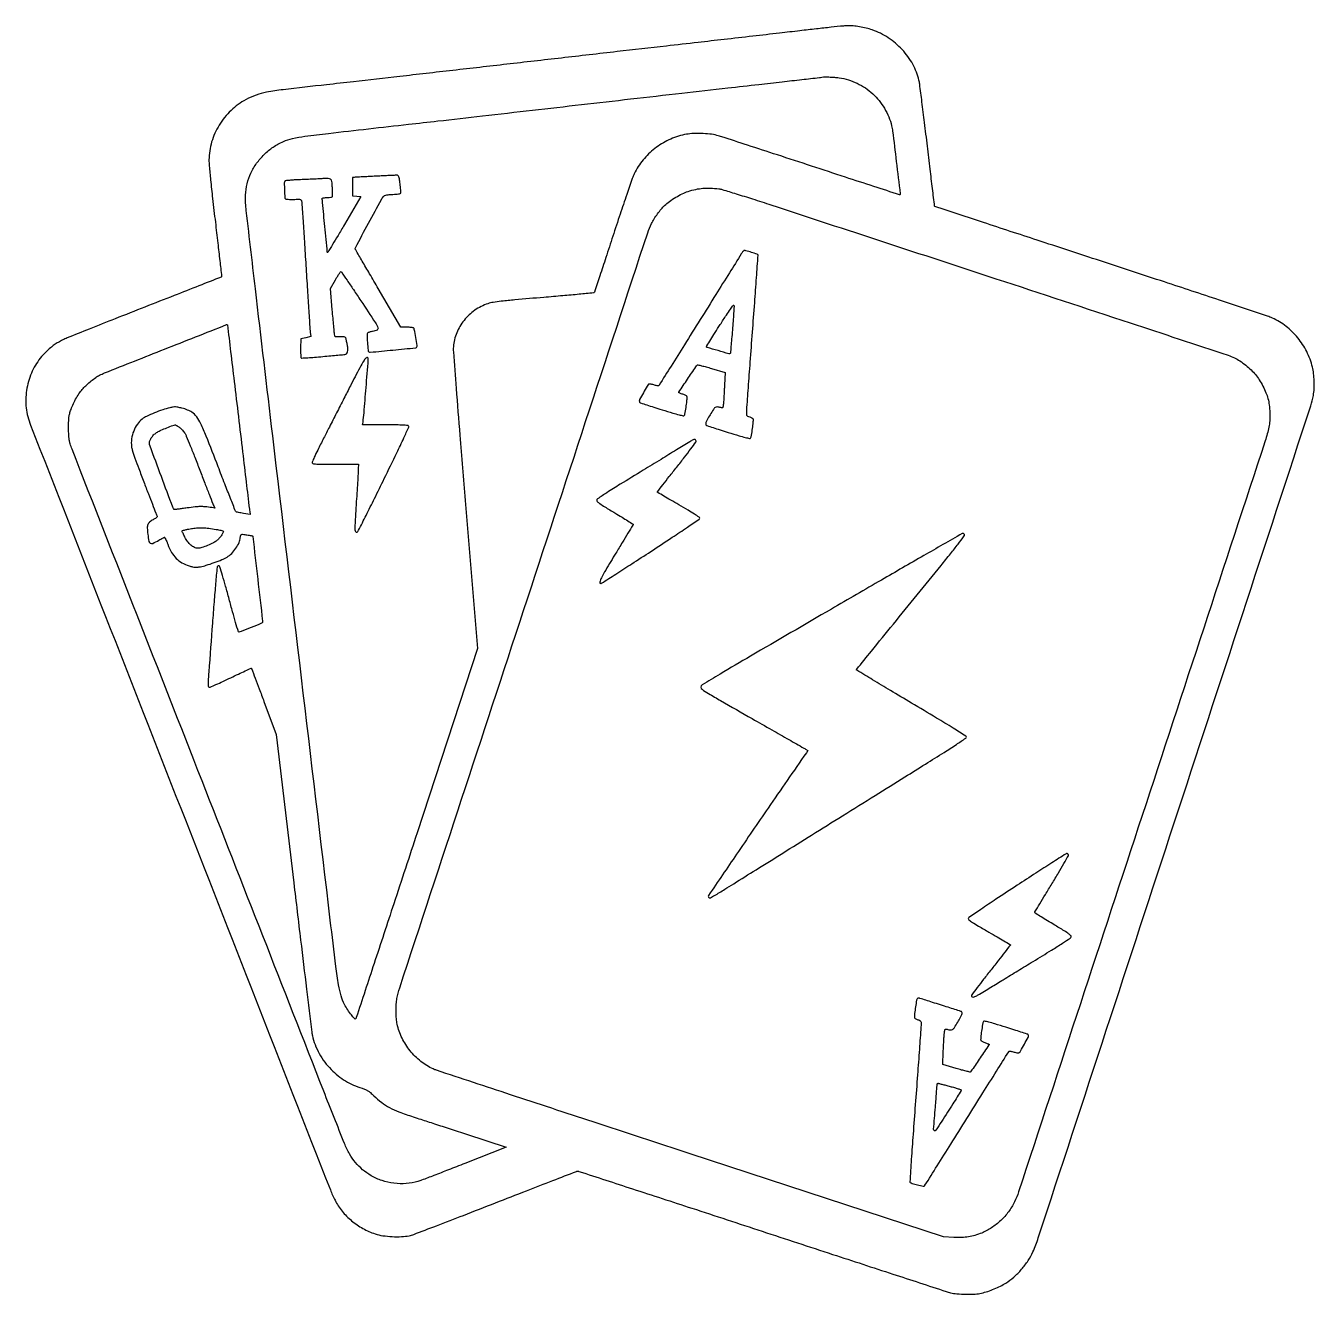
# Model space of a CAD drawing. Extents: x 234 to 1771, y 118 to 1630.
import ezdxf

# ---------------------------------------------------------------- set-up
doc = ezdxf.new("R2010")
doc.units = 0

msp = doc.modelspace()

# ---------------------------------------------------------------- linework, layer by layer
for points in [[(1157.5, 1623.88749, -0.000464), (1133.317811, 1621.077938, -0.000202), (1101.184375, 1617.387989, -0.0002), (1067.032397, 1613.494063, -0.000266), (1036, 1609.985135, 0.000278), (998.27819, 1605.718956, 0.000078), (939.53125, 1599.032549, 0.000079), (873.160785, 1591.457269, 0.000084), (808, 1583.998586, -0.000102), (743.793718, 1576.651586, -0.000106), (680.2875, 1569.411434, -0.000102), (625.27646, 1563.162911, -0.000454), (593, 1559.533096, 0.001346), (541.320092, 1553.627812, 0.016329), (521.575951, 1550.661549, 0.041078), (509.191792, 1547.315541, 0.03717), (497.081043, 1541.902866, 0.066735), (479.178183, 1528.907724, 0.064903), (465.136, 1511.543788, 0.065494), (456.112986, 1491.316844, 0.070294), (452.914941, 1469.930502, 0.024898), (453.213845, 1462.767704, 0.002629), (454.830568, 1446.109498, 0.002796), (457.211229, 1424.069829, 0.001306), (460.529088, 1395.547398, -0.000579), (463.452698, 1370.729018, -0.000958), (465.855736, 1349.775698, -0.000047), (467.98413, 1330.881654, -0.228212), (467.859832, 1330.526499, -0.102783), (467.516642, 1330.301381, -0.000011), (440.873258, 1319.79278, -0.000325), (411.416964, 1308.197579, -0.000196), (376.498934, 1294.494469, 0.00066), (341.127893, 1280.575708, 0.000982), (310.203055, 1268.289139, 0.000418), (283.772949, 1257.702591, 0.020402), (278.596573, 1255.374714, 0.017294), (273.18688, 1252.433436, 0.022474), (268.460919, 1249.353848, 0.021222), (263.826208, 1245.720307, 0.013079), (258.677596, 1241.080239, 0.070282), (245.944601, 1225.035217, 0.063784), (237.64153, 1205.564306, 0.063538), (234.492372, 1184.555021, 0.068676), (236.872019, 1164, 0.030313), (240.240729, 1153.59118, 0.000008), (419.169398, 697.184208, 0.00001), (597.611637, 242.06379, 0.023999), (603.247403, 229.5, 0.054255), (611.64157, 216.633366, 0.046797), (622.996836, 205.154604, 0.046275), (636.433152, 195.867427, 0.050155), (651, 189.500081, 0.04042), (660.169978, 187.3427, 0.024323), (671.294514, 186.208191, 0.024344), (682.448417, 186.160057, 0.041311), (691.70231, 187.341073, 0.037783), (697.109825, 188.925593, 0.000736), (724.204429, 199.18742, 0.001714), (756.473206, 211.59009, 0.001029), (794.70231, 226.524899, -0.000657), (831.573777, 240.961005, -0.001066), (862.946929, 253.119894, -0.000127), (890.948695, 263.895415, -0.090746), (892.5, 264.187491, -0.080032), (894.089821, 263.939695, -0.000023), (957.95, 243.17402, -0.000426), (1028.770476, 220.074678, -0.000259), (1112.5, 192.637937, 0.000151), (1196.538479, 165.079997, 0.000242), (1268.371875, 141.586868, 0.000043), (1331.899398, 120.850142, 0.013363), (1337, 119.335241, 0.046083), (1344.528367, 118.043874, 0.016079), (1355.521994, 117.541951, 0.016043), (1366.510745, 117.746531, 0.04697), (1374, 118.836863, 0.021189), (1381.414277, 120.975396, 0.016902), (1389.211984, 123.883654, 0.017111), (1396.656863, 127.253104, 0.0244), (1402.995713, 130.782266, 0.042287), (1412.588372, 137.944214, 0.032745), (1421.757398, 147.222443, 0.032733), (1429.640712, 157.623304, 0.042133), (1435.377774, 168.152196, 0.024545), (1441.745572, 184.785886, 0.000014), (1603.79291, 679.563872, 0.00001), (1766.589415, 1176.711929, 0.034707), (1769.688484, 1189, 0.032148), (1770.584905, 1196.871716, 0.020147), (1770.666763, 1206.143928, 0.020184), (1770.004587, 1215.347564, 0.033516), (1768.618461, 1223, 0.055171), (1761.769597, 1241.39452, 0.054827), (1751.052715, 1257.888229, 0.055436), (1737.134855, 1271.500265, 0.059004), (1720.840276, 1281.39347, 0.026583), (1714.992193, 1283.692955, 0.000145), (1657.640581, 1302.774508, 0.000633), (1592.234996, 1324.422718, 0.000402), (1516, 1349.480283, -0.000057), (1440.252322, 1374.319809, -0.000095), (1376.445483, 1395.265208, -0.000001), (1318.484357, 1414.304035, -0.102495), (1318.261219, 1414.432285, -0.182926), (1318.147513, 1414.649092, -0.000013), (1315.585365, 1435.69539, -0.000456), (1312.777129, 1458.944632, -0.000275), (1309.487237, 1486.5197, 0.000943), (1306.106819, 1514.535201, 0.001375), (1303.0138, 1539.206524, 0.000666), (1300.297869, 1560.176036, 0.024328), (1299.435605, 1564.947586, 0.070025), (1292.0918, 1584.037209, 0.060149), (1279.45399, 1601.471806, 0.059399), (1262.849209, 1615.593568, 0.064653), (1243.840179, 1624.940135, 0.021715), (1236.42453, 1627.108144, 0.019737), (1228.609549, 1628.704841, 0.020111), (1220.868302, 1629.652839, 0.0256), (1213.677641, 1629.871847, 0.020444), (1209.403875, 1629.608144, 0.000905), (1194.627182, 1628.061079, 0.001527), (1177.103981, 1626.140274, 0.00109)], [(1204.308447, 1567.886156, -0.072623), (1225.80365, 1561.268607, -0.074766), (1244.272594, 1548.824894, -0.074531), (1258.310127, 1531.460745, -0.071485), (1266.885487, 1510.5, -0.031024), (1268.039679, 1504.283797, -0.000474), (1272.441451, 1467.96427, -0.000079), (1277.077385, 1429.355273, -0.230124), (1276.754145, 1428.420812, -0.281825), (1276.427787, 1428.34233, -0.000017), (1245.683205, 1438.307305, -0.000604), (1211.726984, 1449.359845, -0.000363), (1171.457363, 1462.553591, 0.000355), (1130.657128, 1475.9219, 0.000531), (1094.981225, 1487.541195, 0.000217), (1064.38058, 1497.456906, 0.011599), (1058.5, 1499.210008, 0.040486), (1050.105777, 1500.786153, 0.020578), (1039.378569, 1501.468542, 0.020577), (1028.592895, 1501.266063, 0.039116), (1020, 1500.071687, 0.054683), (1001.207482, 1493.727884, 0.056476), (984.456903, 1483.512142, 0.056927), (970.528939, 1469.892353, 0.057246), (960.061221, 1453.506741, 0.029331), (957.672634, 1447.785145, 0.001455), (950.988229, 1428.516665, 0.002317), (943.14311, 1405.339138, 0.001594), (934.456855, 1379, -0.000567), (926.088575, 1353.448749, -0.000927), (918.929933, 1331.80976, -0.000085), (912.478553, 1312.44017, -0.104409), (912.065831, 1311.735354, -0.186356), (911.372314, 1311.387853, -0.000195), (894.195533, 1309.740266, -0.001817), (874.94057, 1307.971505, -0.00111), (852.206904, 1306.017323, 0.00081), (817.622801, 1303.06537, 0.006291), (801.49421, 1301.45767, 0.013263), (791.877478, 1300.117575, 0.039742), (785.443719, 1298.512909, 0.071783), (769.835927, 1290.639812, 0.071383), (757.057182, 1278.662629, 0.072203), (748.274985, 1263.711082, 0.076318), (744.319585, 1247.160529, 0.039495), (744.299489, 1241.068053, 0.000391), (747.63437, 1197.520588, 0.001084), (752.073567, 1141.715249, 0.000414), (758.490059, 1063.99925), (773.209582, 887.4985), (701.010236, 667.49925, -0.000122), (673.271282, 583.045475, -0.000202), (649.791315, 511.714851, -0.000009), (628.555766, 447.294143, -0.047384), (628.034267, 446.104499, -0.5083), (626.634588, 445.932276, -0.020188), (622.705005, 450.482632, -0.024509), (618.393453, 456.484526, -0.02306), (614.594938, 463, -0.049319), (610.438277, 473.312401, -0.029176), (607.459198, 486.253592, -0.01137), (604.230896, 508.332963, -0.001037), (597.558099, 563.5, -0.000021), (528.930938, 1141.124498, -0.000436), (508.285816, 1316.259417, -0.000339), (496.698963, 1415.880631, -0.045843), (496.414238, 1428, -0.043962), (498.549544, 1441.576714, -0.046861), (503.004177, 1454.269792, -0.046989), (509.731118, 1465.881321, -0.044666), (518.610525, 1476.248174, -0.019261), (524.06849, 1481.179396, -0.025267), (529.433024, 1485.221264, -0.02545), (535.145774, 1488.67904, -0.020009), (541.651957, 1491.849087, -0.047622), (552.542899, 1495.43647, -0.021488), (567.352933, 1498.132311, -0.006022), (595.237413, 1501.637389, -0.000273), (691, 1512.451998, 0.000304), (725.76072, 1516.379774, 0.00009), (778.94375, 1522.431665, 0.00009), (838.714413, 1529.255054, 0.000098), (897, 1535.931107, -0.000129), (955.688585, 1542.649619, -0.000115), (1016.671875, 1549.600758, -0.000115), (1071.499433, 1555.824729, -0.000357), (1108.5, 1559.989653, 0.00025), (1136.21107, 1563.102961, 0.000405), (1159.790625, 1565.783394, 0.000053), (1180.786365, 1568.189563, 0.030796), (1182, 1568.405124, -0.054654), (1185.494651, 1568.855453, -0.010554), (1191.879155, 1568.841718, -0.011939), (1198.683109, 1568.520765, -0.020665)], [(660, 1450.940114, -0.000019), (653.333319, 1450.598585, -0.000015), (646.115625, 1450.229331, -0.000015), (639.411182, 1449.886749, -0.000038), (634.5, 1449.63633, 0.000475), (630.648371, 1449.436567, 0.000763), (627.364063, 1449.258077, 0.000119), (624.451765, 1449.094655, 0.048245), (624.25, 1449.063602, 0.336083), (624.147818, 1448.935477, 0.000519), (624.073437, 1445.802784, 0.003536), (624.017979, 1442.254499, 0.002139), (624, 1438.05226), (624, 1427.104519), (629.026379, 1426.80226), (634.052759, 1426.5), (614.343271, 1392.766441, -0.001266), (606.757683, 1379.858567, -0.002123), (600.310091, 1369.055471, -0.000188), (594.517883, 1359.451645, -0.487104), (594.247894, 1359.418773, -0.174085), (594.003914, 1359.9361, -0.000031), (591.065729, 1390.478135, -0.000281), (588.338764, 1419.011614, -0.016666), (588.019711, 1424.202283, -0.363288), (588.249101, 1424.492499, -0.011464), (589.841728, 1424.785724, -0.017356), (591.855182, 1425.037581, -0.010534), (594.25, 1425.202283, 0.006467), (598.377155, 1425.452412, 0.105615), (599.700465, 1425.838549, 0.23712), (600.274893, 1426.659043, 0.047303), (600.368156, 1428.5, -0.000562), (600.299784, 1430.096655, -0.000152), (600.195099, 1432.625813, -0.000154), (600.078032, 1435.496658, -0.00016), (599.964171, 1438.332556, 0.027906), (599.395187, 1444.265741, 0.185811), (597.949, 1446.798397, 0.169063), (595.095453, 1447.838633, 0.022259), (588.556734, 1447.643076, -0.005158), (584.271751, 1447.368066, -0.001405), (577.496275, 1447.022444, -0.001421), (569.808128, 1446.673807, -0.001477), (562.217821, 1446.37368, 0.004463), (554.646155, 1446.029002, 0.009191), (548.731393, 1445.597659, 0.004632), (544.043557, 1445.125208, 0.230854), (543.278754, 1444.642016, 0.143409), (542.678164, 1442.460897, 0.005418), (542.908963, 1433.918531, 0.004642), (543.316418, 1425.280052, 0.180752), (544.077493, 1423.548231, 0.174262), (544.823816, 1423.183993, 0.010372), (547.363113, 1422.959353, 0.014601), (550.462689, 1422.840601, 0.010185), (553.962178, 1422.880065, -0.004191), (559.691165, 1423.013373, -0.057244), (561.762467, 1422.806638, -0.17834), (562.797318, 1422.147975, -0.11319), (563.393922, 1420.831834, -0.033439), (563.642584, 1418.977716, -0.000125), (565.080025, 1397.300601, -0.000655), (566.671055, 1372.727016, -0.000412), (568.469489, 1344, 0.0003), (570.273175, 1315.085722, 0.000453), (571.881801, 1289.90887, 0.00017), (573.293315, 1268.241402, 0.010961), (573.622837, 1264.477003), (574.173722, 1259.454006), (568.336861, 1257.977003), (562.5, 1256.5), (562.2145, 1245.5855, 0.006877), (562.161983, 1241.349683, 0.010386), (562.243606, 1237.661526, 0.005503), (562.40984, 1234.580641, 0.190862), (562.7145, 1233.937011, 0.205204), (563.434508, 1233.676858, 0.001225), (570.613009, 1234.1118, 0.004789), (578.859678, 1234.711084, 0.002998), (588.5, 1235.562746, -0.000412), (598.196089, 1236.469897, -0.000626), (606.623161, 1237.240688, -0.000222), (613.895242, 1237.893414, -0.016174), (615.089485, 1237.961235, 0.215297), (616.900792, 1238.832856, 0.11086), (618.080593, 1241.11375, 0.073711), (618.463445, 1244.599948, 0.040096), (617.955528, 1248.88711, -0.000275), (617.492437, 1251.201029, -0.000276), (617.032557, 1253.512151, -0.00027), (616.633701, 1255.528096, -0.001109), (616.395444, 1256.75, 0.098646), (615.894708, 1257.978605, 0.1685), (615.024451, 1258.644675, 0.071773), (613.376471, 1258.937927, 0.008201), (609.592239, 1259), (603.222582, 1259), (602.677152, 1262.25, -0.016906), (602.377452, 1264.499222, -0.000802), (601.639144, 1272.082681, -0.001317), (600.80044, 1281.09311, -0.000947), (599.909431, 1291.159125), (597.687141, 1316.818251), (603.593571, 1326.889633, -0.00614), (605.912126, 1330.734154, -0.009975), (607.985804, 1333.934667, -0.004032), (609.804439, 1336.576337, -0.325308), (610.25172, 1336.729935, -0.16958), (610.731891, 1336.376737, -0.000214), (617.534585, 1326.437611, -0.001833), (625.122193, 1315.253711, -0.001124), (633.988844, 1302.016736, -0.001209), (651.429181, 1275.715657, -0.054288), (654.419029, 1269.896841, -0.382134), (653.346568, 1267.080492, -0.086476), (648.026796, 1265.409167, 0.020238), (646.038986, 1265.063125, 0.023868), (644.193969, 1264.571221, 0.023717), (642.698733, 1264.015735, 0.119297), (641.988782, 1263.486484, 0.186657), (641.350069, 1261.582456, 0.00473), (641.85743, 1252.3449, 0.004893), (642.540733, 1243.142309, 0.177194), (643.421504, 1241.245163, 0.223946), (645.134498, 1240.629993, 0.000527), (672.281508, 1243.268798, 0.000512), (699.447469, 1245.966448, 0.23341), (700.936363, 1246.897034, 0.182892), (701.280791, 1248.670831, 0.003337), (699.566666, 1258.272073, 0.003852), (697.733778, 1267.749004, 0.149363), (696.722873, 1269.620375, 0.160232), (696.10801, 1269.92594, 0.010032), (694.069688, 1270.17873, 0.01399), (691.582936, 1270.366452, 0.009881), (688.782041, 1270.443794), (681.618336, 1270.5), (654.752238, 1316.5, -0.000246), (644.415516, 1334.218482, -0.000396), (635.626564, 1349.328398, -0.000057), (627.830105, 1362.760012, -0.026914), (627.370424, 1363.660504, -0.232252), (627.432886, 1365.293417, -0.000295), (643.301814, 1394.673187, -0.000884), (658.524739, 1422.698827, -0.063912), (661.598305, 1426.940906, -0.131852), (662.688082, 1427.614987, -0.02857), (664.860476, 1428.134264, -0.022848), (667.916284, 1428.539429, -0.00959), (672.056407, 1428.81704, 0.009083), (676.029959, 1429.079439, 0.021962), (678.948657, 1429.455158, 0.023452), (681.002637, 1429.911957, 0.239069), (681.630563, 1430.479647, 0.105397), (681.767448, 1431.347779, 0.005207), (681.581096, 1434.253576, 0.008224), (681.264842, 1437.72293, 0.005834), (680.800776, 1441.603513, 0.005186), (679.9945, 1447.281366, 0.041768), (679.381495, 1449.842624, 0.113367), (678.617452, 1451.105254, 0.187715), (677.5, 1451.617386, 0.023214), (676.123405, 1451.634191, 0.001117), (671.534375, 1451.466859, 0.001823), (666.08327, 1451.235986, 0.001312)], [(1060.910316, 1435.503509, -0.04325), (1064.861719, 1434.666602, -0.001222), (1081.454905, 1429.577216, -0.002484), (1100.945757, 1423.440648, -0.001704), (1123, 1416.293444, -0.000086), (1391.26255, 1328.293839, -0.00037), (1551.224202, 1275.659148, -0.000077), (1668.002068, 1237.118347, -0.035164), (1675.5, 1234.043009, -0.031307), (1682.126797, 1230.230025, -0.022057), (1689.081034, 1225.17208, -0.022066), (1695.557812, 1219.525132, -0.031488), (1700.73742, 1213.927818, -0.030847), (1705.158274, 1207.761851, -0.020378), (1709.488818, 1200.191436, -0.020455), (1713.156475, 1192.359185, -0.033089), (1715.545895, 1185.403495, -0.037766), (1717.005374, 1177.783466, -0.020326), (1717.704347, 1168.238285, -0.020329), (1717.626383, 1158.732412, -0.040283), (1716.654279, 1151.260629, -0.026835), (1712.324021, 1135.212687, -0.000017), (1565.567863, 688.243964, -0.000013), (1418.227826, 239.587127, -0.034693), (1413.355297, 227.620942, -0.045498), (1406.177436, 215.833866, -0.04347), (1396.886776, 205.343038, -0.043991), (1386.043959, 196.731871, -0.049365), (1374.257269, 190.526408, -0.024263), (1366.187802, 187.695153, -0.032968), (1358.662847, 185.988612, -0.031106), (1350.647553, 185.22561, -0.018481), (1341.050518, 185.26632), (1328.5, 185.783691), (1026.814936, 284.83727, -0.000171), (910.804917, 322.971248, -0.000278), (812.335473, 355.437341, -0.000028), (724.277675, 384.530458, -0.02696), (720.314936, 386.081423, -0.06119), (705.472191, 395.165117, -0.055596), (692.726182, 407.837426, -0.055549), (683.076038, 423.018472, -0.060853), (677.362546, 439.5, -0.035343), (676.441532, 445.966158, -0.014863), (676.080371, 454.747573, -0.014883), (676.242265, 463.553394, -0.0345), (677.014111, 470.11351, -0.032824), (680.302217, 482.89924, -0.000013), (828.0462, 932.696399, -0.000011), (976.036755, 1383.170941, -0.037061), (980.507605, 1394.000481, -0.023728), (983.678414, 1399.62863, -0.016234), (987.778702, 1405.713316, -0.016382), (992.158236, 1411.37732, -0.029264), (996.167371, 1415.685395, -0.035619), (1001.910305, 1420.440759, -0.020621), (1009.415852, 1425.349143, -0.020629), (1017.288278, 1429.615891, -0.036106), (1024.161616, 1432.387015, -0.023964), (1033.369715, 1434.867519, -0.032665), (1041.868634, 1436.151227, -0.031522), (1050.693541, 1436.341696, -0.020209)], [(1088.77362, 1359.75, 0.003799), (1087.634959, 1357.96123, 0.000012), (1073.418956, 1335.248438, 0.000068), (1057.348346, 1309.563393, 0.000043), (1038.547579, 1279.5, -0.000183), (1019.800656, 1249.54141, -0.000301), (1003.907863, 1224.198415, -0.00002), (989.595033, 1201.407342, -0.045263), (989.110169, 1200.771201, -0.231879), (988.590255, 1200.567528, -0.019071), (987.102799, 1200.747602, -0.022449), (985.265861, 1201.126673, -0.01528), (983.214286, 1201.714286, 0.016137), (980.963459, 1202.354799, 0.031726), (979.133626, 1202.690683, 0.038214), (977.759121, 1202.748056, 0.194005), (977.072383, 1202.443085, 0.06193), (975.248474, 1200.023417, 0.003953), (970.878809, 1192.289925, 0.002354), (966.432052, 1184.182897, 0.12489), (966, 1182.48015, 0.057121), (966.064271, 1181.919402, 0.050063), (966.254512, 1181.360859, 0.052824), (966.534588, 1180.887059, 0.094732), (966.866423, 1180.582555, 0.059781), (967.582604, 1180.250492, 0.000315), (974.93476, 1177.862096, 0.001393), (983.323815, 1175.168511, 0.000883), (993.116423, 1172.073367, 0.002413), (1005.935709, 1168.114324, 0.011182), (1013.403094, 1166.028729, 0.011116), (1018.32292, 1164.888404, 0.259222), (1019.644752, 1165.299829, 0.150053), (1020.418115, 1166.845634, 0.003732), (1021.678347, 1174.728027, 0.008485), (1022.708003, 1182.360047, 0.029292), (1023, 1187.340073, 0.205175), (1022.690083, 1188.063531, 0.049471), (1021.639281, 1188.883229, 0.039314), (1020.055149, 1189.718078, 0.021441), (1018, 1190.5, -0.007619), (1016.083334, 1191.16921, -0.012149), (1014.46875, 1191.805602, -0.006036), (1013.148761, 1192.382175, -0.29485), (1013, 1192.612509, -0.149245), (1013.188657, 1193.230466, -0.000093), (1023.52024, 1208.568111, -0.000409), (1033.332184, 1223.102797, -0.030547), (1035.063861, 1225.354002, -0.274444), (1035.7534, 1225.581234, -0.003588), (1040.350574, 1224.531278, -0.009109), (1045.749274, 1223.153138, -0.005706), (1052.016216, 1221.354002), (1068.224427, 1216.5), (1067.584589, 1201.5, -0.001932), (1067.2958, 1195.293167, -0.001894), (1066.957297, 1189.047665, -0.001863), (1066.619183, 1183.57117, -0.007178), (1066.347622, 1180.172903, -0.005716), (1065.908464, 1176.026883, -0.101801), (1065.488357, 1174.758592, -0.278469), (1064.715202, 1174.331329, -0.058736), (1063.125247, 1174.580838, 0.042736), (1058.956915, 1175.37202, 0.173256), (1056.485799, 1174.764813, 0.104766), (1054.274597, 1172.520528, 0.01094), (1050.407102, 1166.17444, 0.006454), (1046.991145, 1160.103743, 0.038404), (1045.499567, 1156.789185, 0.092966), (1045.175086, 1154.787299, 0.253349), (1045.866423, 1153.582555, 0.059781), (1046.582604, 1153.250492, 0.000315), (1053.93476, 1150.862096, 0.001393), (1062.323815, 1148.168511, 0.000883), (1072.116423, 1145.073367, 0.002413), (1084.935709, 1141.114324, 0.011182), (1092.403094, 1139.028729, 0.011116), (1097.32292, 1137.888404, 0.259222), (1098.644752, 1138.299829, 0.150097), (1099.420721, 1139.851173, 0.003757), (1100.679783, 1147.737431, 0.008528), (1101.707812, 1155.378004, 0.029181), (1102, 1160.380298, 0.181294), (1101.733898, 1161.090074, 0.063383), (1100.905781, 1161.826438, 0.048839), (1099.635432, 1162.524762, 0.028489), (1098, 1163.118146, -0.021121), (1095.580717, 1163.95583, -0.138251), (1094.56817, 1164.726098, -0.140959), (1094.116972, 1165.904625, -0.022257), (1094.014127, 1168.408288, -0.017068), (1094.133025, 1171.570185, -0.00012), (1096.060816, 1198.313968, -0.000464), (1098.303123, 1228.921843, -0.000297), (1100.961743, 1264.469051, 0.000498), (1103.587401, 1299.765975, 0.000825), (1105.724204, 1329.556508, 0.000036), (1107.606313, 1356.445141, 0.21712), (1107.437988, 1356.895345, 0.118514), (1106.434696, 1357.509738, 0.001696), (1099.693585, 1359.670228, 0.002552), (1093.131201, 1361.71213, 0.071309), (1091.36501, 1361.98661, 0.140366), (1090.829576, 1361.840087, 0.04153), (1090.135606, 1361.335129, 0.038091), (1089.414634, 1360.610117, 0.03301)], [(1076.979944, 1267.049398, -0.001145), (1076.105237, 1256.458048, -0.001865), (1075.308804, 1247.473967, -0.000228), (1074.566141, 1239.477032, -0.164041), (1074.396795, 1239.096023, -0.284655), (1072.943364, 1238.689503, -0.001922), (1059.87589, 1242.528676, -0.001741), (1046.7827, 1246.479807, -0.399), (1046.207869, 1247.49564, -0.077924), (1046.569099, 1248.350329, -0.00046), (1051.114186, 1255.659381, -0.001916), (1056.345847, 1263.984052, -0.001217), (1062.5, 1273.641737, -0.002703), (1069.831397, 1284.950263, -0.009495), (1074.726994, 1292.112608, -0.008589), (1078.167187, 1296.774415, -0.654514), (1078.845839, 1296.607466, -0.057415), (1078.929553, 1295.108693, -0.001034), (1078.44039, 1287.096208, -0.002562), (1077.802468, 1277.752311, -0.001705)], [(487.973977, 1163.906293, 0.000083), (492.977334, 1121.706624, 0.000132), (497.276647, 1085.577729, 0.000026), (501.076155, 1053.73449, 0.006458), (501.452997, 1050.890231), (501.978787, 1047.280462), (494.036367, 1048.552183, -0.004694), (490.928268, 1049.079818, -0.006573), (488.162753, 1049.61367, -0.004126), (485.855445, 1050.110503, -0.083501), (485.194268, 1050.379936, -0.160985), (484.675843, 1050.997948, -0.000197), (478.567165, 1066.364988, -0.00172), (471.782319, 1083.625462, -0.001054), (463.897295, 1104.016323, 0.001796), (449.666167, 1140.656723, 0.018742), (443.212446, 1155.443218, 0.048088), (438.254291, 1163.619471, 0.080314), (432.487168, 1169.203746, 0.040634), (430.418919, 1170.409418, 0.015695), (427.378693, 1171.749534, 0.015417), (423.975952, 1173.003032, 0.018395), (420.695618, 1173.965279, 0.009756), (415.892299, 1175.085064, 0.044928), (413.058187, 1175.426023, 0.050281), (410.357571, 1175.235195, 0.014217), (406.219601, 1174.398738, 0.025257), (397.765737, 1171.982523, 0.014358), (387.799563, 1168.258425, 0.013483), (378.595777, 1164.222151, 0.052369), (373.279589, 1161, 0.080302), (367.499965, 1154.931256, 0.057764), (363.127038, 1146.640088, 0.05629), (360.671333, 1137.314388, 0.066137), (360.553168, 1128.182748, 0.049046), (361.454518, 1124.09748, 0.004748), (364.694626, 1114.470759, 0.005255), (369.198261, 1101.925829, 0.002558), (375.198183, 1086, 0.000635), (380.645295, 1071.81673, 0.000947), (385.448992, 1059.426028, 0.000395), (389.591202, 1048.826067, 0.020132), (390.484496, 1046.790734, -0.051511), (391.111812, 1045.077026, -0.220215), (390.916054, 1044.034055, -0.102435), (389.851273, 1043.046884, -0.007408), (386.367383, 1041.012065, 0.044943), (382.059821, 1038.04208, 0.132383), (380.003941, 1035.126119, 0.09917), (379.376318, 1031.060779, 0.019121), (379.99501, 1023.601776, 0.015179), (381.283172, 1015.155744, 0.228612), (382.989969, 1012.82075, 0.238995), (385.830599, 1012.76137, 0.016545), (393.148873, 1016.584148, -0.004831), (395.517527, 1017.892955, -0.007042), (397.631968, 1018.996593, -0.003816), (399.431893, 1019.886882, -0.113409), (399.924194, 1020, -0.285333), (400.308369, 1019.761333, -0.005418), (401.372883, 1017.547291, -0.011408), (402.559292, 1014.851014, -0.007172), (403.8279, 1011.650354, 0.039205), (408.375549, 1002.025281, 0.065568), (413.790854, 994.912282, 0.069809), (420.598708, 989.739654, 0.051173), (429.316684, 985.970259, 0.013329), (433.383231, 984.804496, 0.044864), (436.111712, 984.356164, 0.046399), (438.828525, 984.409255, 0.014987), (442.816684, 984.9804, 0.03224), (449.630701, 986.62389, 0.011522), (459.11445, 989.810684, 0.011436), (468.403052, 993.414321, 0.034297), (474.494353, 996.443822, 0.066531), (480.034578, 1000.769936, 0.045657), (485.078423, 1006.959951, 0.046452), (488.790405, 1013.760598, 0.084313), (490.283421, 1019.899622, -0.03646), (490.458182, 1021.111412, -0.043615), (490.802507, 1022.211683, -0.049081), (491.252042, 1023.057429, -0.155285), (491.746391, 1023.453975, -0.124922), (493.03251, 1023.608258, -0.004067), (498.221599, 1022.89128, -0.004538), (503.352672, 1022.092101, -0.10703), (504.708955, 1021.555356, -0.219788), (505.157658, 1020.820236, -0.000033), (511.011367, 970.256087, -0.000054), (516.822634, 919.981644, -0.120929), (516.633905, 918.488355, -0.205997), (515.637421, 917.466275, -0.001221), (503.18632, 912.358013, -0.00226), (491.156794, 907.520262, -0.094743), (488.435797, 907, -0.332531), (487.948749, 907.364188, -0.000515), (484.681107, 918.490614, -0.003516), (481.082856, 931.118494, -0.002128), (476.991591, 946.116985, 0.002337), (472.676353, 961.91055, 0.004547), (469.058572, 974.468774, 0.001147), (465.903537, 984.969651, 0.22977), (465.182783, 985.749767, 0.076078), (464.610688, 985.878519, 0.061948), (463.982884, 985.844436, 0.063291), (463.396782, 985.660312, 0.088883), (462.947732, 985.347732, 0.176161), (462.533768, 984.46073, 0.000229), (460.830025, 965.028559, 0.001926), (459.011412, 943.205193, 0.001181), (457.027387, 917.46495, 0.000114), (452.719002, 859.614821, 0.005503), (451.986783, 848.027036, 0.021542), (451.937452, 842.558719, 0.347482), (453.052654, 841.242516, 0.152636), (454.190464, 841.361178, 0.001743), (461.2735, 844.442496, 0.005153), (469.450182, 848.134513, 0.003315), (478.858191, 852.575811, -0.001807), (488.185317, 857.013371, -0.002983), (496.101045, 860.68686, -0.00038), (503.143786, 863.897833, -0.312739), (503.500029, 863.833304, -0.106498), (503.736158, 863.467494, -0.000068), (508.052057, 852.031427, -0.000841), (512.839275, 839.27634, -0.000513), (518.450103, 824.202894), (533.011222, 784.961439), (554.029265, 607.919647, 0.000257), (562.166123, 539.679795, 0.00041), (569.19772, 481.370964, 0.000073), (575.463564, 429.83086, 0.022538), (576.151861, 425.727499, 0.041968), (579.327956, 415.280757, 0.031937), (584.456644, 404.467818, 0.031603), (590.999654, 394.258057, 0.038091), (598.418105, 385.614153, 0.027765), (606.841659, 378.077563, 0.03198), (615.675624, 371.897722, 0.032313), (625.14216, 366.94663, 0.029498), (635.456521, 363.084246, -0.022409), (639.451196, 361.652569, -0.044746), (642.428587, 360.108635, -0.037791), (645.385924, 357.891292, -0.011927), (649.456521, 354.15384, 0.027738), (658.856283, 346.055693, 0.041327), (667.971908, 340.173188, 0.032947), (679.356564, 335.026161, 0.011209), (696.5, 329.032926, -0.000467), (705.532738, 326.091311, -0.000092), (721.713783, 320.801718, -0.000098), (740.558644, 314.63338, -0.000091), (759.86607, 308.305556), (807.232141, 292.77223), (757.86607, 273.365034, -0.001), (738.481872, 265.789303, -0.001392), (721.091908, 259.088679, -0.000847), (706.425047, 253.512601, -0.017876), (702, 252.017334, -0.053828), (688.068583, 249.445314, -0.049426), (673.493339, 249.791659, -0.049306), (659.234724, 252.996049, -0.052973), (646.240576, 258.883872, -0.042039), (636.116312, 266.040329, -0.04481), (627.565307, 274.651512, -0.043245), (620.442714, 284.93197, -0.034594), (614.575912, 297.067886, -0.001834), (589.761792, 359.653504, -0.000027), (444.598312, 729.796386, -0.000003), (289.667576, 1124.91283, -0.019422), (287.355387, 1131.558067, -0.028935), (286.486647, 1135.13671, -0.022002), (285.93818, 1139.135757, -0.016594), (285.64141, 1144.149898, -0.006713), (285.555737, 1151, -0.005807), (285.656229, 1159.016381, -0.027097), (286.017663, 1163.621137, -0.036334), (286.82616, 1167.506761, -0.016477), (288.415757, 1172.456678, -0.023669), (291.250679, 1179.333562, -0.020648), (294.84329, 1186.24052, -0.021285), (298.821115, 1192.536374, -0.033325), (302.811384, 1197.545403, -0.023941), (307.085555, 1201.804442, -0.014794), (312.483846, 1206.408558, -0.014766), (317.934225, 1210.526638, -0.034655), (322.287364, 1213.185011, -0.025476), (328.530367, 1216.033173, -0.000102), (399.94246, 1244.296941, -0.000013), (473.994396, 1273.585819, -0.252279), (474.760373, 1273.495296, -0.212854), (474.882987, 1273.290498, -0.000006), (478.749273, 1241.228159, -0.000335), (482.988428, 1205.870582, -0.000202)], [(621.626256, 1200.75, 0.000013), (613.869901, 1185.563571, 0.000009), (605.004702, 1168.204182, 0.000009), (596.420778, 1151.394076, 0.000018), (589.608406, 1138.051469, 0.002269), (582.519292, 1124.008629, 0.009634), (578.479698, 1115.50953, 0.007681), (575.955923, 1109.687873, 0.278488), (576.164766, 1108.301469, 0.201113), (577.490875, 1107.609159, 0.009423), (582.63943, 1107.272152, 0.009559), (590.513144, 1107.056358, 0.002071), (604.122445, 1107), (631, 1107), (630.930612, 1101.75, -0.010839), (630.808444, 1098.250179, -0.000697), (630.216819, 1088.054688, -0.001018), (629.470007, 1075.905673, -0.000758), (628.598118, 1062.5, 0.001378), (627.419462, 1044.023807, 0.008679), (627.007911, 1034.588893, 0.010601), (626.978645, 1028.77432, 0.182523), (627.667507, 1027.035714, 0.03295), (628.458953, 1026.273461, 0.176998), (629.011792, 1026.071429, 0.17253), (629.573005, 1026.271022, 0.030983), (630.401558, 1027.035714, 0.074732), (631.314916, 1028.330561, 0.00024), (640.227855, 1046.111382, 0.001344), (650.251805, 1066.267741, 0.000841), (661.884636, 1089.917927, 0.001013), (676.882293, 1120.696549, 0.004698), (685.342393, 1138.574321, 0.002045), (691.070438, 1151.113404, 0.286781), (690.860633, 1152.667927, 0.199694), (689.500448, 1153.382759, 0.010499), (684.491462, 1153.727274, 0.009897), (676.709096, 1153.944313, 0.002022), (662.940426, 1154), (636.125741, 1154), (636.57707, 1157.25, 0.013825), (637.792765, 1168.222967, 0.001016), (640.233971, 1198.422271, 0.000166), (642.854506, 1231.822236, 0.111553), (642.594086, 1233.615411, 0.501749), (640.712863, 1234.144767, 0.086997), (637.771541, 1230.932808, 0.021621), (632.619574, 1222.030976, 0.002296)], [(417.783099, 1151.042163, -0.032002), (419.529026, 1149.598559, -0.019593), (421.40249, 1147.692367, -0.019611), (423.116316, 1145.650778, -0.032749), (424.370609, 1143.792163, -0.034851), (425.90256, 1140.688419, -0.001431), (430.588002, 1129.157698, -0.002486), (436.035431, 1115.444746, -0.00176), (442.019476, 1100, 0.00061), (447.923166, 1084.658001, 0.000913), (453.121317, 1071.27127, 0.00037), (457.608207, 1059.803554, 0.020097), (458.54619, 1057.668153), (459.928372, 1054.836306), (456.214186, 1055.376464, 0.010893), (448.270345, 1056.355556, 0.028471), (442.526202, 1056.608013, 0.025341), (436.422844, 1056.218851, 0.007165), (426.97363, 1054.996203, -0.0028), (421.145986, 1054.190371, -0.004513), (416.172801, 1053.576671, -0.001019), (411.82388, 1053.088792, -0.22758), (411.444633, 1053.222033, -0.107338), (409.810499, 1055.762888, -0.000326), (396.152463, 1092.378046, -0.000387), (382.634907, 1128.77508, -0.088941), (382, 1132.316123, -0.098497), (382.674996, 1135.70937, -0.056802), (384.701718, 1139.365188, -0.052537), (387.731498, 1142.787326, -0.052816), (391.402923, 1145.495977, -0.029875), (395.659893, 1147.660289, -0.007768), (402.752053, 1150.617837, -0.005147), (409.984697, 1153.416961, -0.078861), (412.599962, 1153.951379, -0.125572), (413.241833, 1153.817477, -0.013993), (414.576242, 1153.116853, -0.016319), (416.139031, 1152.171338, -0.012545)], [(1028.083568, 1135.211058, -0.016305), (1026.176977, 1133.952282, -0.000122), (1010.196164, 1124.139497, -0.000459), (991.871358, 1112.916734, -0.000294), (970.583568, 1099.923401, 0.00116), (943.339475, 1083.229781, 0.005046), (927.321336, 1073.139236, 0.002645), (916.269286, 1065.937248, 0.21353), (915.189478, 1064.242303, 0.254186), (915.778558, 1062.635178, 0.0279), (918.977132, 1060.122656, 0.016151), (924.838603, 1056.301151, 0.002383), (936.967749, 1049.019154, -0.002904), (945.410234, 1043.938567, -0.004831), (952.456359, 1039.548408, -0.000939), (958.562184, 1035.645585, -0.39284), (958.676626, 1035.200252, -0.012009), (958.358934, 1034.646823, -0.000019), (952.46324, 1024.925647, -0.000152), (945.84454, 1014.020744, -0.000094), (938.058171, 1001.206207, 0.002356), (925.911373, 981.010054, 0.01913), (920.750576, 971.529756, 0.0523), (918.902103, 966.554875, 0.489871), (920.108286, 965, 0.143122), (920.977254, 965.253938, 0.000146), (938.07869, 976.189279, 0.001404), (957.180056, 988.487033, 0.00086), (979.63967, 1003.091161, 0.001312), (1005.369534, 1019.981174, 0.003647), (1023.327373, 1032.025849, 0.000894), (1037.3421, 1041.611465, 0.250335), (1037.980007, 1042.841161, 0.246726), (1037.363052, 1043.981741, 0.005041), (1031.744819, 1047.671344, 0.008843), (1024.080132, 1052.405641, 0.003191), (1013.024557, 1058.872117, -0.000555), (1003.431522, 1064.415465, -0.000895), (995.277382, 1069.158933, -0.000124), (988.036391, 1073.390979, -0.064147), (987.624391, 1073.708942, -0.376211), (987.598277, 1074.105637, -0.000295), (994.193074, 1082.699736, -0.002699), (1001.669085, 1092.322331, -0.001623), (1010.638432, 1103.663331, 0.002866), (1020.033897, 1115.603995, 0.005416), (1027.449302, 1125.356344, 0.001695), (1033.519369, 1133.579514, 0.208638), (1033.797107, 1134.815023, 0.154319), (1033.111924, 1136.079813, 0.176523), (1031.860849, 1136.636485, 0.118125), (1030.115936, 1136.344219, 0.053807)], [(461.353716, 1029.466109, -0.005758), (464.406704, 1028.908873, -0.008441), (467.077366, 1028.342624, -0.004659), (469.305535, 1027.808841, -0.136068), (469.80986, 1027.523473, -0.323728), (470.029591, 1026.155245, -0.02685), (468.132382, 1022.846411, -0.03218), (465.504077, 1019.30627, -0.03999), (462.612673, 1016.400458, -0.058057), (458.131693, 1013.387445, -0.022009), (451.274117, 1010.226075, -0.021297), (444.293371, 1007.714483, -0.07584), (439.609999, 1007, -0.111111), (435.585917, 1007.905416, -0.065494), (431.427204, 1010.591185, -0.05655), (427.522769, 1014.752285, -0.04385), (424.257732, 1020.042456, -0.003859), (423.014808, 1022.566354, -0.005683), (421.96561, 1024.803614, -0.002822), (421.109691, 1026.712543, -0.101479), (421.007732, 1027.182612, -0.311347), (421.511674, 1027.931464, -0.027657), (423.788728, 1028.684759, -0.020805), (427.450793, 1029.513607, -0.005389), (433.41223, 1030.538158, -0.023129), (439.702179, 1031.253057, -0.026324), (445.764105, 1031.339667, -0.022215), (452.59396, 1030.773054, -0.010456)], [(1195, 934.40606, 0.000238), (1098.632442, 878.301985, 0.002999), (1062.398404, 856.8917, 0.002169), (1041.011209, 843.954189, 0.261324), (1039.5, 841.260195, 0.247599), (1040.778469, 838.836736, 0.012355), (1048.565787, 833.787789, 0.00761), (1062.907037, 825.282762, 0.000632), (1100.5, 803.817949, -0.000042), (1124.081062, 790.390501, -0.000066), (1144.394818, 778.817689, -0.000017), (1162.124854, 768.712913, -0.002352), (1164.269595, 767.477073), (1167.03919, 765.863778), (1165.18072, 763.181889, 0.000798), (1119.559914, 697.123352, 0.001384), (1081.909331, 642.093722, 0.000096), (1048.565579, 593.048025, 0.245589), (1048.380655, 591.450413, 0.065577), (1048.681715, 590.895871, 0.061929), (1049.121187, 590.426059, 0.066453), (1049.626307, 590.107724, 0.107823), (1050.120041, 590, 0.131135), (1050.953891, 590.22252, 0.001593), (1055.831232, 593.045938, 0.004621), (1061.454107, 596.394921, 0.002991), (1067.901425, 600.36915, -0.000128), (1078.52764, 607.003576, -0.000011), (1105.180419, 623.633774, -0.000015), (1136.969415, 643.466417, -0.000012), (1171.5, 665.006937, 0.000004), (1208.382689, 688.01396, 0.000004), (1247.264062, 712.268591, 0.000004), (1282.623319, 734.326799, 0.00001), (1307.25, 749.69065, 0.001518), (1329.350134, 763.5723, 0.004691), (1344.164414, 773.136102, 0.001577), (1355.311293, 780.531904, 0.253311), (1355.98214, 781.802863, 0.255743), (1355.262538, 783.085494, 0.00095), (1340.239884, 792.438484, 0.003586), (1320.414961, 804.533117, 0.001117), (1290.48214, 822.410104, -0.000674), (1265.374004, 837.375396, -0.001116), (1244.235379, 850.077493, -0.000058), (1225.222245, 861.563278, -0.262612), (1225, 861.957239, -0.171765), (1225.269633, 862.71897, -0.000075), (1242.713298, 884.264851, -0.000588), (1268.926901, 916.555366, -0.000074), (1325.736606, 986.345727, 0.002394), (1337.104128, 1000.443772, 0.004573), (1346.077492, 1011.895541, 0.001206), (1353.504957, 1021.603491, 0.213386), (1353.793405, 1022.834243, 0.078905), (1353.560928, 1023.47562, 0.068911), (1353.132716, 1024.047372, 0.071174), (1352.581139, 1024.465167, 0.096733), (1351.988516, 1024.657147, 0.161894), (1350.851775, 1024.426025, 0.00004), (1305.259127, 998.220188, 0.000777), (1254.729837, 969.066804, 0.000471)], [(1416.5, 605.049332, 0.00135), (1391.18903, 588.415017, 0.003573), (1373.202732, 576.339206, 0.000931), (1359.068881, 566.66402, 0.209974), (1358.240949, 565.327834, 0.2767), (1358.827399, 563.937277, 0.012853), (1363.208313, 560.900777, 0.012032), (1370.270479, 556.509223, 0.002475), (1382.946399, 549.127883, -0.000555), (1392.55057, 543.584534, -0.000896), (1400.714087, 538.841067, -0.000124), (1407.963532, 534.608917, -0.064272), (1408.375609, 534.291058, -0.376197), (1408.401731, 533.894381, -0.000297), (1401.824137, 525.321882, -0.002706), (1394.367039, 515.723041, -0.001627), (1385.420158, 504.410259, 0.002368), (1376.442345, 493.02372, 0.003765), (1368.879671, 483.186157, 0.000911), (1362.356864, 474.535004, 0.162463), (1362, 473.465699, 0.314871), (1362.968424, 472.080353, 0.173182), (1365.132899, 472.063773, 0.04718), (1369.433329, 474.033915, 0.00713), (1377.571852, 478.891854, -0.000906), (1385.147449, 483.54264, -0.000146), (1399.921107, 492.569673, -0.000161), (1417.323488, 503.188211, -0.000142), (1435.5, 514.263977, 0.001448), (1457.614204, 527.818484, 0.006091), (1470.767939, 536.156212, 0.00372), (1479.767376, 542.111337, 0.211004), (1480.810522, 543.764593, 0.254723), (1480.22239, 545.366483, 0.027568), (1477.01125, 547.884322, 0.016089), (1471.140909, 551.710865, 0.002392), (1459.032251, 558.980846, -0.002904), (1450.589766, 564.061433, -0.004831), (1443.543641, 568.451592, -0.000939), (1437.437816, 572.354415, -0.39284), (1437.323374, 572.799748, -0.012009), (1437.641066, 573.353177, -0.000019), (1443.53676, 583.074353, -0.000152), (1450.15546, 593.979256, -0.000094), (1457.941829, 606.793793, 0.002723), (1465.944988, 620.122567, 0.005002), (1472.293894, 631.076282, 0.001365), (1477.539233, 640.397607, 0.222632), (1477.621569, 641.543793, 0.071384), (1477.312155, 642.098337, 0.064965), (1476.85051, 642.563867, 0.068561), (1476.313, 642.873721, 0.102422), (1475.781385, 642.971498, 0.1374), (1474.832722, 642.682889, 0.00017), (1457.838907, 631.820104, 0.00149), (1438.829088, 619.579571, 0.000915)], [(1297.279906, 469.795509, 0.129885), (1296.554493, 468.163886, 0.003297), (1295.310016, 460.116765, 0.007291), (1294.280128, 452.375236, 0.029427), (1294, 447.619702, 0.181294), (1294.266102, 446.909926, 0.063383), (1295.094219, 446.173562, 0.048839), (1296.364568, 445.475238, 0.028489), (1298, 444.881854, -0.021121), (1300.419283, 444.04417, -0.138251), (1301.43183, 443.273902, -0.140959), (1301.883028, 442.095375, -0.022257), (1301.985873, 439.591712, -0.017069), (1301.86697, 436.429746, -0.00012), (1299.938494, 409.676941, -0.000464), (1297.69543, 379.059075, -0.000297), (1295.03591, 343.5, 0.000752), (1292.426836, 308.183587, 0.001244), (1290.34309, 278.358145, 0.000076), (1288.539829, 251.528935, 0.243669), (1288.800037, 250.931982, 0.099183), (1291.22009, 249.659766, 0.009206), (1297.767139, 247.86287, 0.005236), (1304.646805, 246.186734, 0.264781), (1305.92907, 246.568225, 0.05062), (1306.568101, 247.38689, 0.000036), (1321.159036, 270.579416, 0.000429), (1337.402745, 296.45249, 0.000263), (1356.522297, 327, -0.000179), (1375.626168, 357.533764, -0.000294), (1391.819385, 383.36096, -0.000019), (1406.405514, 406.592546, -0.045211), (1406.890252, 407.228799, -0.231967), (1407.409972, 407.432483, -0.019069), (1408.897325, 407.252398, -0.022448), (1410.734169, 406.873328, -0.015278), (1412.785714, 406.285714, 0.016137), (1415.036541, 405.645201, 0.031726), (1416.866374, 405.309317, 0.038214), (1418.240879, 405.251944, 0.194005), (1418.927617, 405.556915, 0.06193), (1420.751526, 407.976583, 0.003953), (1425.121191, 415.710075, 0.002354), (1429.567948, 423.817103, 0.12489), (1430, 425.51985, 0.057121), (1429.935729, 426.080598, 0.050063), (1429.745488, 426.639141, 0.052824), (1429.465412, 427.112941, 0.094732), (1429.133577, 427.417445, 0.059781), (1428.417396, 427.749508, 0.000315), (1421.06524, 430.137904, 0.001393), (1412.676185, 432.831489, 0.000883), (1402.883577, 435.926633, 0.002413), (1390.064291, 439.885676, 0.011182), (1382.596906, 441.971271, 0.011116), (1377.67708, 443.111596, 0.259222), (1376.355248, 442.700171, 0.150053), (1375.581885, 441.154366, 0.003732), (1374.321653, 433.271973, 0.008485), (1373.291997, 425.639953, 0.029292), (1373, 420.659927, 0.205175), (1373.309917, 419.936469, 0.049471), (1374.360719, 419.116771, 0.039314), (1375.944851, 418.281922, 0.021441), (1378, 417.5, -0.007619), (1379.916666, 416.83079, -0.012149), (1381.53125, 416.194398, -0.006036), (1382.851239, 415.617825, -0.29485), (1383, 415.387491, -0.149245), (1382.811343, 414.769534, -0.000093), (1372.47976, 399.431889, -0.000409), (1362.667816, 384.897203, -0.030547), (1360.936139, 382.645998, -0.274444), (1360.2466, 382.418766, -0.003588), (1355.649426, 383.468722, -0.009109), (1350.250726, 384.846862, -0.005706), (1343.983784, 386.645998), (1327.775573, 391.5), (1328.415411, 406.5, -0.001932), (1328.7042, 412.706833, -0.001894), (1329.042703, 418.952335, -0.001863), (1329.380817, 424.42883, -0.007178), (1329.652378, 427.827097, -0.005716), (1330.091536, 431.973117, -0.101801), (1330.511643, 433.241408, -0.278469), (1331.284798, 433.668671, -0.058736), (1332.874753, 433.419162, 0.042736), (1337.043085, 432.62798, 0.173256), (1339.514201, 433.235187, 0.104766), (1341.725403, 435.479472, 0.01094), (1345.592898, 441.82556, 0.006441), (1349.021842, 447.918988, 0.038952), (1350.50564, 451.225479, 0.095436), (1350.814498, 453.219692, 0.250177), (1350.108698, 454.432821, 0.059821), (1349.375263, 454.772814, 0.000366), (1342.379422, 457.043459, 0.001505), (1334.376699, 459.607843, 0.000958), (1325.047885, 462.546559, -0.000319), (1315.691977, 465.480666, -0.000491), (1307.602469, 468.032014, -0.000152), (1300.585305, 470.255074, -0.014827), (1299.599401, 470.60023, 0.104293), (1299.032642, 470.690863, 0.071291), (1298.390473, 470.566293, 0.0674), (1297.773375, 470.253961, 0.072875)], [(1336.61785, 365.340425, -0.005058), (1341.748395, 363.881449, -0.008235), (1346.068993, 362.527663, -0.002792), (1349.721715, 361.294047, -0.320193), (1350, 360.904042, -0.139894), (1349.836971, 360.332757, -0.000321), (1345.153125, 352.805323, -0.002077), (1339.825662, 344.334383, -0.001286), (1333.5, 334.424773, -0.001177), (1319.734629, 313.092749, -0.362805), (1317.918324, 312.532271, -0.323865), (1316.871469, 314.248874, -0.00106), (1319, 340.5, 0.000716), (1319.765355, 349.859152, 0.001043), (1320.410942, 358.110937, 0.000507), (1320.938139, 365.129235, 0.018338), (1320.998607, 366.75, -0.047709), (1321.081498, 367.611112, -0.067675), (1321.327959, 368.339063, -0.087813), (1321.690829, 368.829729, -0.19202), (1322.11785, 369, -0.060599), (1322.926539, 368.901627, -0.001281), (1326.838338, 367.925, -0.002949), (1331.408789, 366.742774, -0.001981)]]:
    msp.add_lwpolyline(points, format="xyb", close=True)

doc.saveas('drawing.dxf')
